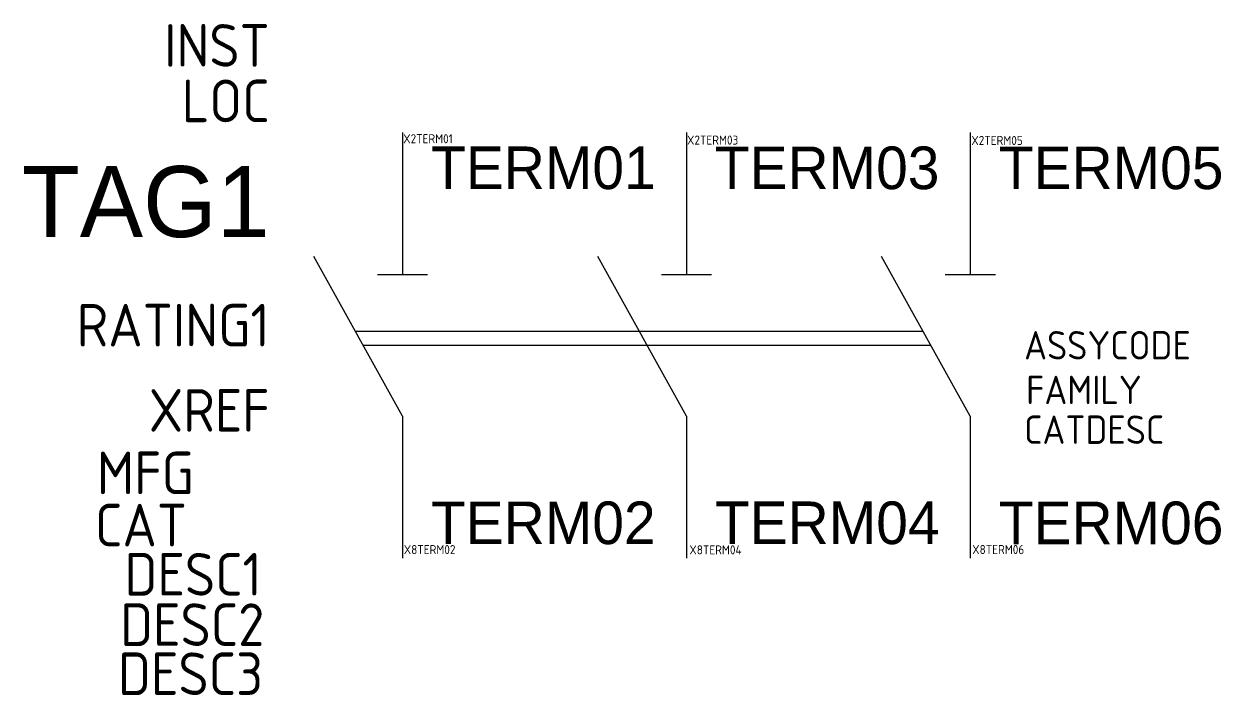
# Model space of a CAD drawing. Header units: millimetres. Extents: x -25.8 to 16.3, y -12.3 to 11.3.
import ezdxf
from ezdxf.enums import TextEntityAlignment as Align

# ---------------------------------------------------------------- set-up
doc = ezdxf.new("R2010")
doc.units = ezdxf.units.MM
doc.styles.add('WD_IEC', font='isocp2.shx', dxfattribs={"width": 0.9, "height": 4})

msp = doc.modelspace()

# ---------------------------------------------------------------- linework, layer by layer
for p, q in [((-12.5, 7.5), (-12.5, 2.5)), ((-2.5, 7.5), (-2.5, 2.5)), ((7.5, 7.5), (7.5, 2.5)), ((-12.5, -2.5), (-15.625, 3.125)), ((-2.5, -2.5), (-5.625, 3.125)), ((7.5, -2.5), (4.375, 3.125)), ((-13.384, 2.5), (-11.616, 2.5)), ((-3.384, 2.5), (-1.616, 2.5)), ((6.616, 2.5), (8.384, 2.5)), ((-14.167, 0.5), (5.833, 0.5)), ((-13.889, 0), (6.111, 0)), ((-12.5, -2.5), (-12.5, -7.5)), ((-2.5, -2.5), (-2.5, -7.5)), ((7.5, -2.5), (7.5, -7.5))]:
    msp.add_line(p, q)

# ---------------------------------------------------------------- texts
at = {"style": 'WD_IEC', "flags": 1}
for tag, p in [('INST', (-17.181, 9.812)), ('LOC', (-17.181, 7.857)), ('DESC1', (-17.461, -8.813)), ('DESC2', (-17.37, -10.587)), ('DESC3', (-17.416, -12.315))]:
    msp.add_attdef(tag, text='', height=1.5, dxfattribs=at).set_placement(p, align=Align.RIGHT)
for tag, p, s, height in [('X2TERM01', (-12.477, 7.115), '', 0.32), ('X2TERM03', (-2.48, 7.067), '', 0.32), ('X2TERM05', (7.536, 7.055), '', 0.32), ('ASSYCODE', (9.395, -0.498), '', 1), ('FAMILY', (9.464, -2.07), 'DS_ACKO', 1), ('CATDESC', (9.395, -3.47), '', 1), ('MFG', (-23.27, -5.242), 'ACKO', 1.5), ('CAT', (-23.335, -7.079), 'QS5', 1.5), ('X8TERM02', (-12.456, -7.354), '', 0.32), ('X8TERM04', (-2.396, -7.363), '', 0.32), ('X8TERM06', (7.567, -7.351), '', 0.32)]:
    msp.add_attdef(tag, p, s, height=height, dxfattribs=at)
for tag, p, s in [('TERM01', (-11.496, 5.502), '1'), ('TERM03', (-1.501, 5.5), '3'), ('TERM05', (8.503, 5.501), '5'), ('TERM02', (-11.499, -7), '2'), ('TERM04', (-1.498, -6.999), '4'), ('TERM06', (8.503, -7.003), '6')]:
    msp.add_attdef(tag, p, s, height=1.5)
msp.add_attdef('TAG1', text='Q', height=2.5).set_placement((-17.181, 3.812), align=Align.RIGHT)
at = {"style": 'WD_IEC'}
msp.add_attdef('RATING1', text='', height=1.5, dxfattribs=at).set_placement((-17.181, -0.04), align=Align.RIGHT)
at = {"lineweight": 15, "style": 'WD_IEC', "flags": 1}
msp.add_attdef('XREF', text='', height=1.5, dxfattribs=at).set_placement((-17.181, -3.04), align=Align.RIGHT)

doc.saveas('drawing.dxf')
